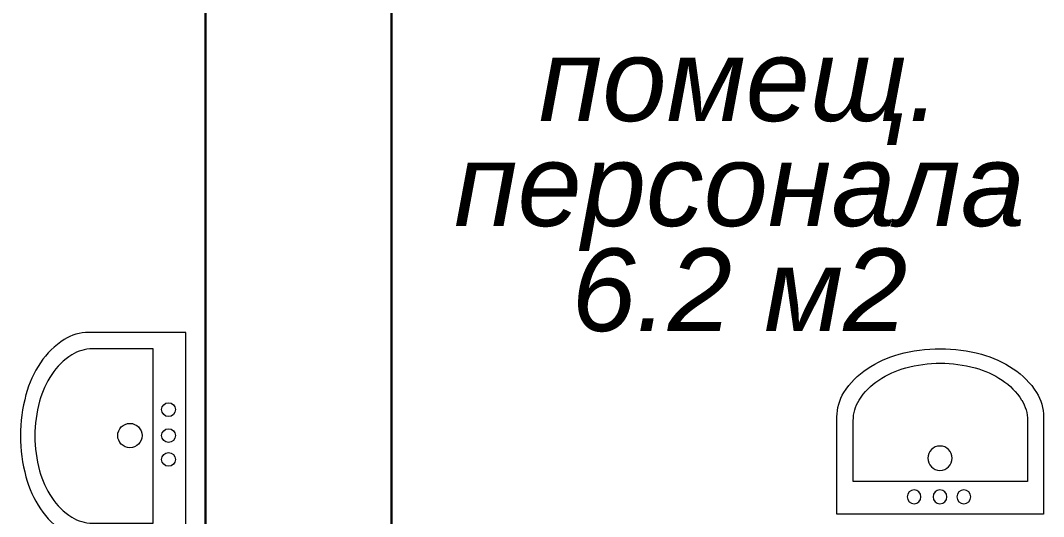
# Model space of a CAD drawing. Header units: metres. Extents: x 14591 to 15202, y 5442 to 5571.
# Drawn here: x 15082.359 to 15084.835, y 5499.912 to 5501.112 of the extents above; entities that cross this region are included whole.
import ezdxf

# ---------------------------------------------------------------- set-up
doc = ezdxf.new("R2010")
doc.units = ezdxf.units.M
doc.header["$MEASUREMENT"] = 0
doc.layers.add('Стены', color=7, linetype='Continuous', lineweight=13)
doc.styles.add('Style-Arial IF', font='ariali.ttf')

# ---------------------------------------------------------------- blocks, each defined once
blk = doc.blocks.new('ум6')
at = {"layer": 'Стены', "color": 7, "linetype": 'Continuous', "lineweight": 0}
for p, q in [((-0.3251, 0), (-0.3251, -0.3056)), ((0.3251, 0), (-0.3251, 0)), ((0.3251, -0.3056), (0.3251, 0)), ((-0.2736, -0.1025), (-0.2736, -0.2938)), ((0.275, -0.1025), (-0.2736, -0.1025)), ((0.275, -0.2938), (0.275, -0.1025))]:
    blk.add_line(p, q, dxfattribs=at)
for centre, radius in [((-0.0823, -0.0542), 0.0217), ((-0.0007, -0.0542), 0.0217), ((0.0743, -0.0542), 0.0217), ((-0.0007, -0.1758), 0.0383)]:
    blk.add_circle(centre, radius, dxfattribs=at)
for centre, radius, start, end in [((-0.1804, -0.3056), 0.1447, 180, 212.1154), ((-0.1515, -0.2938), 0.1221, 180, 212.1154), ((0.1529, -0.2938), 0.1221, 327.8846, 0), ((0.1804, -0.3056), 0.1447, 327.8846, 0), ((-0.094, -0.2514), 0.2467, 212.1154, 236.5784), ((-0.0786, -0.248), 0.2081, 212.1154, 236.5784), ((0.08, -0.248), 0.2081, 303.4216, 327.8846), ((0.094, -0.2514), 0.2467, 303.4216, 327.8846), ((-0.0307, -0.1754), 0.2951, 236.5784, 254.7118), ((0.0321, -0.1754), 0.2951, 285.2882, 303.4216), ((-0.0372, -0.1654), 0.3498, 236.5784, 254.7118), ((0.0007, -0.0606), 0.4142, 254.7118, 270), ((0.0007, -0.0606), 0.4142, 270, 285.2882), ((0.0372, -0.1654), 0.3498, 285.2882, 303.4216), ((0, -0.0292), 0.491, 254.7118, 270), ((0, -0.0292), 0.491, 270, 285.2882)]:
    blk.add_arc(centre, radius, start, end, dxfattribs=at)

msp = doc.modelspace()

# ---------------------------------------------------------------- linework, layer by layer
at = {"layer": 'Стены', "color": 7, "linetype": 'Continuous', "lineweight": 30}
for p, q in [((15082.80698868, 5502.57547989), (15082.80698868, 5498.71547989)), ((15083.25698868, 5502.57547989), (15083.25698868, 5498.71547989))]:
    msp.add_line(p, q, dxfattribs=at)

# ---------------------------------------------------------------- block references
at = {"layer": 'Стены', "color": 7, "linetype": 'Continuous', "lineweight": 0, "xscale": 0.7689468503965201, "yscale": 0.7689468503965201, "zscale": 0.7689468503965201, "rotation": 270}
msp.add_blockref('ум6', (15082.75907245, 5500.10701994), dxfattribs=at)
at = {"layer": 'Стены', "color": 7, "linetype": 'Continuous', "lineweight": 0, "extrusion": (0, 0, -1), "xscale": 0.7689468503965201, "yscale": 0.7689468503965201, "zscale": 0.7689468503965201, "rotation": 180}
msp.add_blockref('ум6', (-15084.58461584, 5499.91766525), dxfattribs=at)

# ---------------------------------------------------------------- texts
at = {"color": 7, "linetype": 'Continuous', "lineweight": 13, "insert": (15084.09894457, 5500.71320854), "char_height": 0.2, "attachment_point": 5, "line_spacing_factor": 0.762256, "style": 'Style-Arial IF'}
msp.add_mtext('помещ.\\Pперсонала\\P6.2 м2', dxfattribs=at)

doc.saveas('drawing.dxf')
